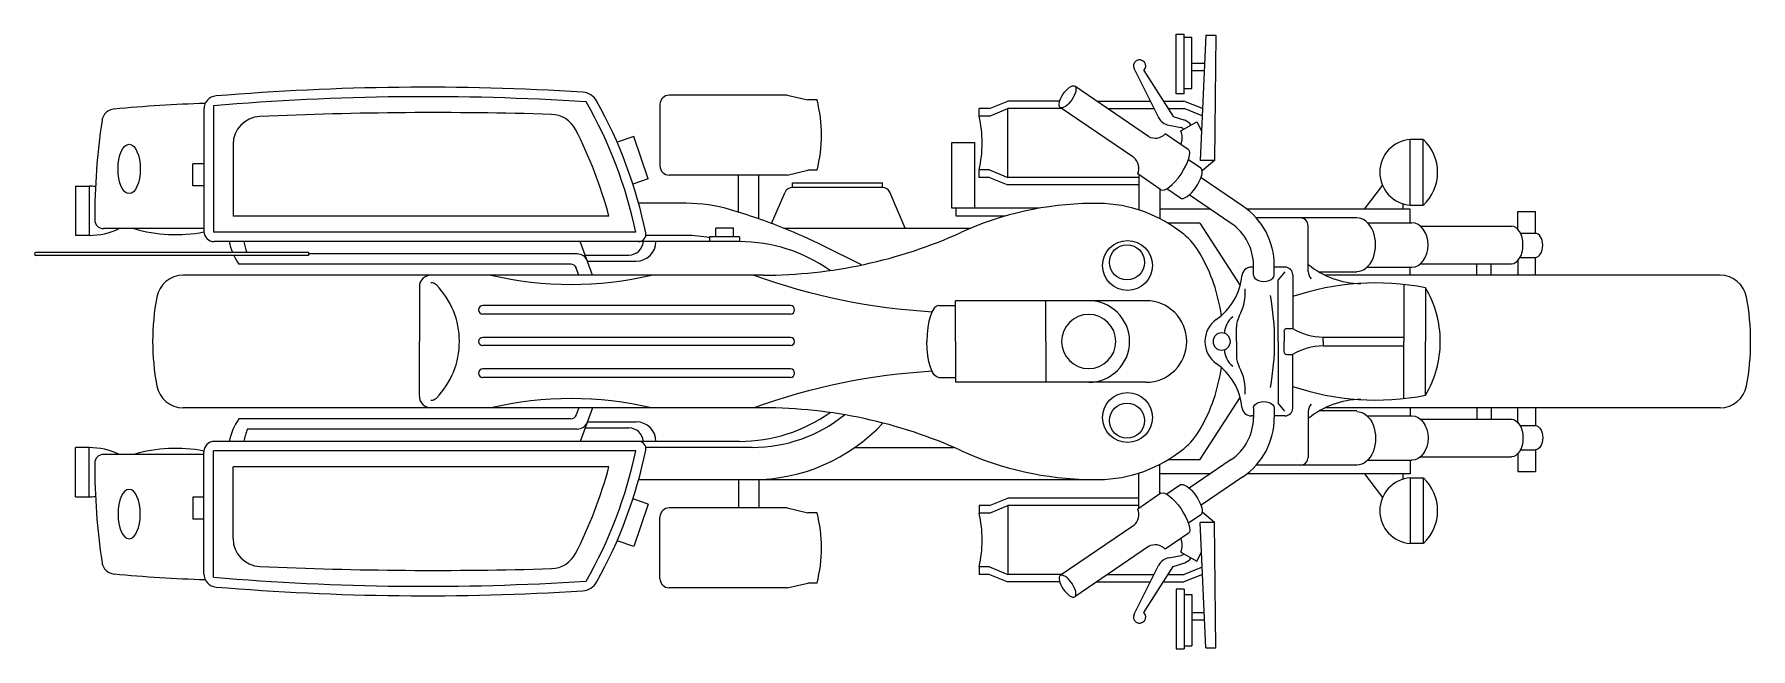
# Model space of a CAD drawing. Header units: millimetres. Extents: x -170 to 2290, y -440 to 440.
import ezdxf

# ---------------------------------------------------------------- set-up
doc = ezdxf.new("R2010")
doc.units = ezdxf.units.MM
doc.layers.add('ceco.net 425', color=7, linetype='Continuous', lineweight=13)

msp = doc.modelspace()

# ---------------------------------------------------------------- linework, layer by layer
at = {"layer": 'ceco.net 425'}
for p, q in [((1466.7, 355.1), (1466.7, 440.5)), ((1466.7, 440.5), (1477.9, 440.5)), ((1477.9, 355.1), (1477.9, 440.5)), ((1477.9, 436.6), (1488.8, 436.6)), ((1488.8, 362.9), (1488.8, 436.6)), ((1508.8, 439.2), (1501, 259.4)), ((1508.8, 439.2), (1523.2, 439.2)), ((1523.2, 439.2), (1521.2, 259.4)), ((1488.8, 398.9), (1507.1, 398.9)), ((1406.1, 391), (1441.3, 321.1)), ((1420.3, 388.7), (1462, 322.6)), ((1488.8, 388.5), (1506.6, 388.5)), ((909.2, 353.1), (740.1, 353.1)), ((909.2, 353.1), (938.9, 346.3)), ((952, 346.3), (938.9, 346.3)), ((1198.8, 333.9), (1225.1, 344.6)), ((1299.5, 344.6), (1225.1, 344.6)), ((1426.8, 294.1), (1321.2, 366)), ((1352.7, 344.6), (1429.5, 344.6)), ((1448.1, 344.6), (1477.4, 344.6)), ((1477.9, 355.1), (1466.7, 355.1)), ((1504.3, 334.3), (1477.4, 344.6)), ((1477.9, 362.9), (1488.8, 362.9)), ((73.5, 333.1), (73.5, 157.9)), ((87.1, 338), (87.1, 156.9)), ((726.9, 339.9), (726.9, 251.8)), ((1198.8, 333.9), (1184.2, 333.9)), ((1184.2, 323.2), (1184.2, 333.9)), ((1198.8, 323.2), (1184.2, 323.2)), ((1198.8, 323.2), (1225.1, 333.9)), ((1302.8, 333.9), (1225.1, 333.9)), ((1225.1, 235.3), (1225.1, 333.9)), ((1406, 263.6), (1300.4, 335.5)), ((1368.4, 333.9), (1434.9, 333.9)), ((1454.8, 333.9), (1477.7, 333.9)), ((1462, 322.6), (1478.7, 317.3)), ((1503.8, 323.8), (1477.7, 333.9)), ((1483.9, 275.2), (1450.7, 297.8)), ((1456, 310.1), (1473.4, 306.9)), ((1473.1, 302.1), (1495.9, 314.8)), ((1495.9, 314.8), (1502.9, 302.2)), ((115.3, 282.6), (115.3, 179.6)), ((689.3, 293.8), (665.4, 285.7)), ((710, 233.2), (689.3, 293.8)), ((1144.9, 191.1), (1144.9, 285.2)), ((1144.9, 285.2), (1178.1, 285.2)), ((1178.1, 191.1), (1178.1, 285.2)), ((1801.9, 195.5), (1801.9, 289.7)), ((1820.6, 289.7), (1801.9, 289.7)), ((1820.6, 195.5), (1820.6, 289.7)), ((73.5, 254.8), (57.7, 254.8)), ((57.7, 223.2), (57.7, 254.8)), ((1198.8, 246), (1184.2, 246)), ((1184.2, 235.3), (1184.2, 246)), ((1198.8, 246), (1225.1, 235.3)), ((1501.7, 248.5), (1484, 260.5)), ((1521.2, 259.4), (1501, 259.4)), ((1521.2, 259.4), (1503.7, 244.5)), ((-110.4, 222.8), (-110.4, 152)), ((-110.4, 222.8), (-91.2, 222.8)), ((-91.2, 222.8), (-91.2, 152)), ((73.5, 223.2), (57.7, 223.2)), ((710, 233.2), (688.1, 225.7)), ((909.2, 238.6), (740.1, 238.6)), ((839.6, 185.5), (839.6, 238.6)), ((868.4, 176), (868.4, 238.6)), ((909.2, 238.6), (938.9, 245.5)), ((916.6, 227.3), (1045.6, 227.3)), ((916.6, 221.1), (916.6, 227.3)), ((952, 245.5), (938.9, 245.5)), ((1045.6, 221.1), (1045.6, 227.3)), ((1198.8, 235.3), (1184.2, 235.3)), ((1198.8, 235.3), (1225.1, 224.6)), ((1412.8, 235.3), (1225.1, 235.3)), ((1412.8, 224.6), (1225.1, 224.6)), ((1444.7, 217.5), (1411.5, 240.2)), ((1412.8, 239.3), (1412.8, 188.7)), ((1562.2, 194), (1502.1, 234.9)), ((1736.1, 189.7), (1762.2, 223.7)), ((764.2, 198.2), (696.3, 198.2)), ((886.7, 169.3), (906.1, 214.2)), ((916.6, 221.1), (1045.6, 221.1)), ((1078.4, 162.6), (1056.1, 214.2)), ((1443.2, 218.6), (1443.2, 176.1)), ((1472.6, 205.7), (1453.1, 219)), ((1545.4, 169.3), (1485.3, 210.2)), ((1791.2, 197.6), (1791.2, 189.7)), ((653.6, 179.6), (115.3, 179.6)), ((1270.3, 191.1), (1144.9, 191.1)), ((1151.2, 179.8), (1151.2, 191.1)), ((1221.5, 179.8), (1151.2, 179.8)), ((1515.5, 189.7), (1443.2, 189.7)), ((1801.9, 189.7), (1568.1, 189.7)), ((1725.3, 177.1), (1581.3, 177.1)), ((1801.9, 195.5), (1820.6, 195.5)), ((1801.9, 170.3), (1801.9, 189.7)), ((1955.9, 160.9), (1955.9, 186.3)), ((1955.9, 186.3), (1981.2, 186.3)), ((1981.2, 155.4), (1981.2, 186.3)), ((-91.2, 152), (-110.4, 152)), ((73.5, 162), (-70.5, 162)), ((692.3, 156.9), (87.1, 156.9)), ((764.2, 152), (706.6, 152)), ((840.9, 150), (798, 150)), ((798, 150), (798, 143.2)), ((832.1, 162.6), (806.7, 162.6)), ((806.7, 150), (806.7, 162.6)), ((832.1, 150), (832.1, 162.6)), ((840.9, 150), (840.9, 143.2)), ((903.8, 162.6), (1172.4, 162.6)), ((1500.4, 169.6), (1454.8, 169.6)), ((1500.4, 169.6), (1558, 80.1)), ((1655.4, 100.2), (1655.4, 166.1)), ((1740.7, 170.3), (1804.2, 170.3)), ((1816.5, 165.4), (1946.8, 165.4)), ((1959.7, 155.4), (1981.2, 155.4)), ((223.4, 127.5), (-167.5, 127.5)), ((223.4, 123.5), (-167.5, 123.5)), ((840.9, 143.2), (88.2, 143.2)), ((223.4, 127.5), (223.4, 123.5)), ((608.2, 125.5), (223.4, 125.5)), ((630.4, 95.2), (612.6, 143.2)), ((619.7, 123.9), (682.4, 123.9)), ((1015.8, 109.8), (960.8, 137)), ((599, 110.8), (123.7, 110.8)), ((610.7, 95.2), (607, 105.2)), ((622.9, 115.3), (693, 115.3)), ((1577.2, 106.6), (1574.4, 106.6)), ((1577.2, 95.1), (1577.2, 109.1)), ((1607.1, 95.1), (1607.1, 109.1)), ((1622.4, 106.6), (1607.1, 106.6)), ((1622.1, 99.7), (1612.8, 88.6)), ((1725.3, 99.6), (1671.4, 99.6)), ((1739.9, 106.5), (1804.2, 106.5)), ((1801.9, 95.2), (1801.9, 106.5)), ((1816.5, 111.4), (1946.8, 111.4)), ((1897.2, 95.2), (1897.2, 111.4)), ((1917.7, 95.2), (1917.7, 111.4)), ((1955.9, 115.8), (1955.9, 95.2)), ((1959.3, 120.6), (1981.2, 120.6)), ((1981.2, 95.2), (1981.2, 120.6)), ((874.7, 95.2), (43.8, 95.2)), ((382.3, 78.6), (382.3, 0)), ((1612.8, 0), (1612.8, 88.6)), ((1633.4, 95.6), (1633.4, 18.6)), ((2245.8, 95.2), (1679.7, 95.2)), ((1792.9, 81.7), (1792.9, 0)), ((1823.5, 77.1), (1823.5, 0)), ((913.8, 51.4), (473, 51.4)), ((1126.6, 51.8), (1150.2, 51.8)), ((1423.2, 58.5), (1150.2, 58.5)), ((1150.2, 0), (1150.2, 58.5)), ((1279.9, 0), (1279.9, 58.5)), ((913.8, 39.3), (473, 39.3)), ((382.3, -78.6), (382.3, 0)), ((913.8, 5.8), (473, 5.8)), ((1150.2, 0), (1150.2, -58.5)), ((1279.9, 0), (1279.9, -58.5)), ((1552.8, 0), (1552.8, 20.5)), ((1552.8, 0), (1552.8, -20.5)), ((1612.8, 0), (1612.8, -88.6)), ((1621, 14.4), (1621, 0)), ((1621, -14.4), (1621, 0)), ((1625.1, 18.6), (1633.4, 18.6)), ((1677.1, 6.3), (1792.9, 6.3)), ((1677.1, 0), (1677.1, 6.3)), ((1677.1, 0), (1677.1, -6.3)), ((1792.9, -81.7), (1792.9, 0)), ((1823.5, -77.1), (1823.5, 0)), ((913.8, -5.8), (473, -5.8)), ((1625.1, -18.6), (1633.4, -18.6)), ((1633.4, -95.6), (1633.4, -18.6)), ((1677.1, -6.3), (1792.9, -6.3)), ((913.8, -39.3), (473, -39.3)), ((913.8, -51.4), (473, -51.4)), ((1126.6, -51.8), (1150.2, -51.8)), ((1423.2, -58.5), (1150.2, -58.5)), ((874.7, -95.2), (43.8, -95.2)), ((610.7, -95.2), (607, -105.2)), ((630.4, -95.2), (612.6, -143.2)), ((1500.4, -169.6), (1558, -80.1)), ((1577.2, -95.1), (1577.2, -109.1)), ((1607.1, -95.1), (1607.1, -109.1)), ((1622.1, -99.7), (1612.8, -88.6)), ((2245.8, -95.2), (1679.7, -95.2)), ((1801.9, -95.2), (1801.9, -106.5)), ((1897.2, -95.2), (1897.2, -111.4)), ((1917.7, -95.2), (1917.7, -111.4)), ((1955.9, -115.8), (1955.9, -95.2)), ((1981.2, -95.2), (1981.2, -120.6)), ((599, -110.8), (123.7, -110.8)), ((622.9, -115.3), (693, -115.3)), ((1577.2, -106.6), (1574.4, -106.6)), ((1622.4, -106.6), (1607.1, -106.6)), ((1655.4, -100.2), (1655.4, -166.1)), ((1725.3, -99.6), (1671.4, -99.6)), ((1739.9, -106.5), (1804.2, -106.5)), ((1816.5, -111.4), (1946.8, -111.4)), ((1959.3, -120.6), (1981.2, -120.6)), ((840.9, -143.2), (88.2, -143.2)), ((608.2, -125.5), (135.9, -125.5)), ((619.7, -123.9), (682.4, -123.9)), ((-110.4, -222.8), (-110.4, -152)), ((-91.2, -152), (-110.4, -152)), ((-91.2, -222.8), (-91.2, -152)), ((73.5, -162), (-70.5, -162)), ((73.5, -333.1), (73.5, -157.9)), ((692.3, -156.9), (87.1, -156.9)), ((87.1, -338), (87.1, -156.9)), ((859.1, -151.9), (706.5, -151.9)), ((1006, -151.9), (1148, -151.9)), ((1500.4, -169.6), (1454.8, -169.6)), ((1545.4, -169.3), (1485.3, -210.2)), ((1740.7, -170.3), (1804.2, -170.3)), ((1801.9, -170.3), (1801.9, -189.7)), ((1816.5, -165.4), (1946.8, -165.4)), ((1955.9, -160.9), (1955.9, -186.3)), ((1959.7, -155.4), (1981.2, -155.4)), ((1981.2, -155.4), (1981.2, -186.3)), ((653.6, -179.6), (115.3, -179.6)), ((115.3, -282.6), (115.3, -179.6)), ((1412.8, -239.3), (1412.8, -188.7)), ((1443.2, -218.6), (1443.2, -176.1)), ((1515.5, -189.7), (1443.2, -189.7)), ((1562.2, -194), (1502.1, -234.9)), ((1801.9, -189.7), (1568.1, -189.7)), ((1725.3, -177.1), (1581.3, -177.1)), ((1736.1, -189.7), (1762.2, -223.7)), ((1791.2, -189.7), (1791.2, -197.6)), ((1801.9, -195.5), (1801.9, -289.7)), ((1801.9, -195.5), (1820.6, -195.5)), ((1820.6, -195.5), (1820.6, -289.7)), ((1955.9, -186.3), (1981.2, -186.3)), ((1350, -198.2), (696.3, -198.2)), ((839.6, -198.2), (839.6, -238.6)), ((868.4, -198.2), (868.4, -238.6)), ((1444.7, -217.5), (1411.5, -240.2)), ((1472.6, -205.7), (1453.1, -219)), ((-110.4, -222.8), (-91.2, -222.8)), ((73.5, -223.2), (57.7, -223.2)), ((57.7, -223.2), (57.7, -254.8)), ((710, -233.2), (688.1, -225.7)), ((710, -233.2), (689.3, -293.8)), ((909.2, -238.6), (740.1, -238.6)), ((909.2, -238.6), (938.9, -245.5)), ((952, -245.5), (938.9, -245.5)), ((1198.8, -235.3), (1184.2, -235.3)), ((1184.2, -235.3), (1184.2, -246)), ((1198.8, -235.3), (1225.1, -224.6)), ((1198.8, -246), (1225.1, -235.3)), ((1412.8, -224.6), (1225.1, -224.6)), ((1412.8, -235.3), (1225.1, -235.3)), ((1225.1, -235.3), (1225.1, -333.9)), ((1521.2, -259.4), (1503.7, -244.5)), ((73.5, -254.8), (57.7, -254.8)), ((726.9, -339.9), (726.9, -251.8)), ((1198.8, -246), (1184.2, -246)), ((1406, -263.6), (1300.4, -335.5)), ((1501.7, -248.5), (1484, -260.5)), ((1508.8, -439.2), (1501, -259.4)), ((1521.2, -259.4), (1501, -259.4)), ((1523.2, -439.2), (1521.2, -259.4)), ((689.3, -293.8), (665.4, -285.7)), ((1426.8, -294.1), (1321.2, -366)), ((1483.9, -275.2), (1450.7, -297.8)), ((1820.6, -289.7), (1801.9, -289.7)), ((1456, -310.1), (1473.4, -306.9)), ((1462, -322.6), (1478.7, -317.3)), ((1473.1, -302.1), (1495.9, -314.8)), ((1495.9, -314.8), (1502.9, -302.2)), ((1198.8, -323.2), (1184.2, -323.2)), ((1184.2, -323.2), (1184.2, -333.9)), ((1198.8, -333.9), (1184.2, -333.9)), ((1198.8, -323.2), (1225.1, -333.9)), ((1198.8, -333.9), (1225.1, -344.6)), ((1302.8, -333.9), (1225.1, -333.9)), ((1368.4, -333.9), (1434.9, -333.9)), ((1406.1, -391), (1441.3, -321.1)), ((1420.3, -388.7), (1462, -322.6)), ((1454.8, -333.9), (1477.7, -333.9)), ((1504.3, -334.3), (1477.4, -344.6)), ((1503.8, -323.8), (1477.7, -333.9)), ((909.2, -353.1), (740.1, -353.1)), ((909.2, -353.1), (938.9, -346.3)), ((952, -346.3), (938.9, -346.3)), ((1299.5, -344.6), (1225.1, -344.6)), ((1352.7, -344.6), (1429.5, -344.6)), ((1448.1, -344.6), (1477.4, -344.6)), ((1466.7, -355.1), (1466.7, -440.5)), ((1477.9, -355.1), (1466.7, -355.1)), ((1477.9, -355.1), (1477.9, -440.5)), ((1477.9, -362.9), (1488.8, -362.9)), ((1488.8, -362.9), (1488.8, -436.6)), ((1488.8, -388.5), (1506.6, -388.5)), ((1488.8, -398.9), (1507.1, -398.9)), ((1466.7, -440.5), (1477.9, -440.5)), ((1477.9, -436.6), (1488.8, -436.6)), ((1508.8, -439.2), (1523.2, -439.2))]:
    msp.add_line(p, q, dxfattribs=at)
for centre, radius in [((1396.7, 109), 35.7), ((1396, 113.5), 25.1), ((1396.7, -109), 35.7), ((1396, -113.5), 25.1)]:
    msp.add_circle(centre, radius, dxfattribs=at)
for centre, radius, start, end in [((1414, 395), 8.87, 314.407, 206.6998), ((92.4, 333.1), 19, 94.7994, 180), ((391.1, -3223.7), 3574.7, 86.3099, 94.8777), ((391.1, -3223.7), 3588.3, 86.4072, 94.7994), ((614.4, 332.7), 24.9, 29.2756, 86.4072), ((65.1, 24.8), 654.6, 11.5309, 29.2756), ((740.1, 339.9), 13.2, 90, 180), ((749.9, 295.9), 208.3, 345.9978, 14.0022), ((-53.3, 314), 19.5, 95.0836, 171.4457), ((164.6, -2135.6), 2478.7, 92.0622, 95.0836), ((155.3, 282.6), 40, 92.5671, 180), ((403.2, -5245.4), 5573.6, 88.2698, 92.5671), ((570.2, 285.7), 40, 27.3141, 88.2698), ((65.1, 24.8), 640.9, 11.8912, 29.8221), ((1009.7, 284.6), 178.7, 347.5318, 12.4682), ((1459.8, 330.4), 20.7, 206.6998, 259.5764), ((845.4, 178.8), 928.3, 171.4457, 180.2715), ((65.1, 24.8), 608.6, 14.7387, 27.3141), ((1436.5, 310.7), 19.2, 239.6538, 317.8563), ((1447.5, 291.7), 27.6, 340.1012, 22.1426), ((1472.5, 301.8), 5.15, 28.9872, 79.5764), ((1474.1, 302.7), 15.3, 28.9872, 72.4522), ((1805.5, 242.6), 47.3, 94.3428, 265.6572), ((1776.7, 242.6), 64.4, 313.0012, 46.9988), ((740.1, 251.8), 13.2, 180, 270), ((1392.1, 248), 20.9, 338.0628, 48.3591), ((-90.9, 125), 97.7, 84.6996, 90.162), ((764.2, -27.8), 226, 73.5997, 90), ((916.6, 209.6), 11.4, 90, 156.6073), ((1045.6, 209.6), 11.4, 23.3927, 90), ((1351.4, -270.1), 468.2, 90.8363, 114.3835), ((1350, -178.6), 376.7, 89.169, 90.8363), ((1352.6, 0.8), 197.3, 50.8134, 89.169), ((-70.5, 174.4), 12.4, 180.2715, 270), ((595.3, -601.7), 824.2, 68.019, 73.5997), ((1504.4, 109.1), 102.7, 0, 55.7326), ((1644.4, 166.1), 11, 0, 90), ((-90.9, 249.8), 97.7, 269.838, 296.1452), ((33.4, 367), 213.7, 253.551, 280.7956), ((88.2, 157.9), 14.7, 180, 270), ((696.3, 153.6), 10.4, 270, 11.5309), ((764.2, -27.8), 179.8, 79.1662, 90), ((874.7, 781.6), 686.5, 270, 294.3835), ((595.3, -601.7), 824.2, 63.6751, 68.019), ((1414.5, 76.7), 99.4, 29.4741, 50.8134), ((1504.4, 109.1), 72.8, 0, 55.7326), ((-167.5, 125.5), 2, 90, 270), ((187.9, 157.5), 79.4, 190.3585, 202.1986), ((187.9, 157.5), 79.4, 205.354, 215.9855), ((207.4, 156.2), 77.8, 189.6585, 201.7058), ((608.2, 109.7), 15.8, 20.3299, 90), ((682.4, 144.8), 20.8, 270, 355.6644), ((693, 143.4), 28.1, 270, 359.5231), ((840.9, -81.1), 224.3, 54.6822, 90), ((1278.8, 0), 255.3, 8.3737, 29.4741), ((599, 102.2), 8.59, 20.3299, 90), ((1574.4, 92.7), 13.9, 90, 174.2947), ((1622.4, 95.6), 11, 0, 90), ((1674.8, 102), 19.4, 185.2839, 219.565), ((1731.4, 201.3), 118.1, 230.1589, 269.7325), ((43.8, 56.5), 38.6, 90, 169.5298), ((398.8, 78.6), 16.6, 90, 180), ((398.8, 73.6), 10.7, 44.2938, 90), ((323.3, 0), 116.2, 0, 44.2938), ((599.7, 591.2), 509.3, 256.923, 283.077), ((1171.3, 953.8), 912.8, 250.1512, 266.5753), ((1473.7, 102.7), 87.3, 305.1831, 354.2947), ((1496, 70), 69.5, 331.2334, 4.6987), ((1752.7, -289.5), 373.4, 79.0718, 108.6363), ((1695.3, 0), 149.6, 0, 31.017), ((2245.8, 56.5), 38.6, 10.4702, 90), ((349.7, 0), 349.7, 169.5298, 180), ((473, 45.4), 6.04, 90, 270), ((913.8, 45.4), 6.04, 270, 90), ((1341.2, 0), 58.5, 0, 90), ((1423.2, 0), 58.5, 0, 90), ((1234.8, 0), 372.7, 0, 10.2215), ((1939.9, 0), 349.7, 0, 10.4702), ((1341.2, 0), 38.8, 0, 180), ((1546.1, 0), 38.4, 125.1831, 180), ((1566.4, 10.9), 30.8, 127.9008, 178.4318), ((1586.1, 20.5), 33.3, 151.2334, 180), ((349.7, 0), 349.7, 180, 190.4702), ((323.3, 0), 116.2, 315.7062, 0), ((473, -0.3), 6.04, 90, 177.5683), ((473, 0.3), 6.04, 182.4317, 270), ((913.8, -0.3), 6.04, 2.4317, 90), ((913.8, 0.3), 6.04, 270, 357.5683), ((1341.2, 0), 38.8, 180, 0), ((1341.2, 0), 58.5, 270, 0), ((1423.2, 0), 58.5, 270, 0), ((1546.1, 0), 38.4, 180, 234.8169), ((1531.7, 0), 12.4, 0, 180), ((1531.7, 0), 12.4, 180, 0), ((1234.8, 0), 372.7, 349.7785, 0), ((1625.1, 14.4), 4.17, 90, 180), ((1677.1, 90.5), 84.1, 238.6779, 270), ((1695.3, 0), 149.6, 328.983, 0), ((1939.9, 0), 349.7, 349.5298, 0), ((1566.4, -10.9), 30.8, 181.5682, 232.0992), ((1586.1, -20.5), 33.3, 180, 208.7666), ((1625.1, -14.4), 4.17, 180, 270), ((1677.1, -90.5), 84.1, 90, 121.3221), ((473, -45.4), 6.04, 90, 270), ((1171.3, -953.8), 912.8, 93.4247, 109.8488), ((913.8, -45.4), 6.04, 270, 90), ((1278.8, 0), 255.3, 330.5259, 351.6263), ((1473.7, -102.7), 87.3, 5.7053, 54.8169), ((1496, -70), 69.5, 355.3013, 28.7666), ((43.8, -56.5), 38.6, 190.4702, 270), ((1752.7, 289.5), 373.4, 251.3637, 280.9282), ((2245.8, -56.5), 38.6, 270, 349.5298), ((398.8, -78.6), 16.6, 180, 270), ((398.8, -73.6), 10.7, 270, 315.7062), ((599.7, -591.2), 509.3, 76.923, 103.077), ((874.7, -781.6), 686.5, 65.6165, 90), ((1574.4, -92.7), 13.9, 185.7053, 270), ((1622.4, -95.6), 11, 270, 0), ((1674.8, -102), 19.4, 140.435, 174.7161), ((1731.4, -201.3), 118.1, 90.2675, 129.8411), ((187.9, -157.5), 79.4, 144.0145, 169.6415), ((599, -102.2), 8.59, 270, 339.6701), ((608.2, -109.7), 15.8, 270, 339.6701), ((693, -143.4), 28.1, 0.4769, 90), ((840.9, 81.1), 224.3, 270, 305.3178), ((859.1, 58.3), 210.2, 270, 308.9663), ((859.1, 58.3), 256.5, 270, 316.8834), ((1504.4, -109.1), 72.8, 304.2674, 0), ((1504.4, -109.1), 102.7, 304.2674, 0), ((88.2, -157.9), 14.7, 90, 180), ((207.4, -156.2), 77.8, 156.6996, 170.3415), ((682.4, -144.8), 20.8, 4.3356, 90), ((696.3, -153.6), 10.4, 348.4691, 90), ((1414.5, -76.7), 99.4, 309.1866, 330.5259), ((-90.9, -249.8), 97.7, 63.8548, 90.162), ((-70.5, -174.4), 12.4, 90, 179.7285), ((33.4, -367), 213.7, 79.2044, 106.449), ((65.1, -24.8), 640.9, 330.1779, 348.1088), ((65.1, -24.8), 654.6, 330.7244, 348.4691), ((1351.4, 270.1), 468.2, 245.6165, 269.1637), ((1352.6, -0.8), 197.3, 270.831, 309.1866), ((1644.4, -166.1), 11, 270, 0), ((845.4, -178.8), 928.3, 179.7285, 188.5543), ((65.1, -24.8), 608.6, 332.6859, 345.2613), ((1805.5, -242.6), 47.3, 94.3428, 265.6572), ((1776.7, -242.6), 64.4, 313.0012, 46.9988), ((1350, 178.6), 376.7, 269.1637, 270.831), ((-90.9, -125), 97.7, 269.838, 275.3004), ((740.1, -251.8), 13.2, 90, 180), ((749.9, -295.9), 208.3, 345.9978, 14.0022), ((1392.1, -248), 20.9, 311.6409, 21.9372), ((1009.7, -284.6), 178.7, 347.5318, 12.4682), ((155.3, -282.6), 40, 180, 267.4329), ((1436.5, -310.7), 19.2, 42.1437, 120.3462), ((1447.5, -291.7), 27.6, 337.8574, 19.8988), ((-53.3, -314), 19.5, 188.5543, 264.9164), ((570.2, -285.7), 40, 271.7302, 332.6859), ((1459.8, -330.4), 20.7, 100.4236, 153.3002), ((1472.5, -301.8), 5.15, 280.4236, 331.0128), ((1474.1, -302.7), 15.3, 287.5478, 331.0128), ((164.6, 2135.6), 2478.7, 264.9164, 267.9378), ((92.4, -333.1), 19, 180, 265.2006), ((391.1, 3223.7), 3574.7, 265.1223, 273.6901), ((403.2, 5245.4), 5573.6, 267.4329, 271.7302), ((740.1, -339.9), 13.2, 180, 270), ((391.1, 3223.7), 3588.3, 265.2006, 273.5928), ((614.4, -332.7), 24.9, 273.5928, 330.7244), ((1414, -395), 8.87, 153.3002, 45.593)]:
    msp.add_arc(centre, radius, start, end, dxfattribs=at)
for centre, major_axis, ratio in [((1310.8, 350.8), (-10.4, -15.3), 0.403136), ((-33.7, 247.4), (0, 35.4), 0.449285)]:
    msp.add_ellipse(centre, major_axis=major_axis, ratio=ratio, dxfattribs=at)
for centre, major_axis, ratio, start_param, end_param in [((1464.3, 246.3), (19.6, 28.8), 0.316543, 3.141593, 6.283185), ((1487.1, 227.1), (-14.6, -21.4), 0.377091, 0, 3.141593), ((1725.3, 138.8), (0, -38.4), 0.700392, 0, 3.141593), ((1804.2, 138.4), (0, 31.9), 0.725083, 3.141593, 6.283185), ((1946.8, 138.4), (0, 27), 0.615064, 3.141593, 6.283185), ((1981.2, 138), (0, 17.4), 0.605016, 3.141593, 6.283185), ((1592.1, 95.1), (-14.9, 0), 0.600745, 0, 3.141593), ((1126.6, 0), (0, 51.8), 0.332621, 0, 1.570796)]:
    msp.add_ellipse(centre, major_axis=major_axis, ratio=ratio, start_param=start_param, end_param=end_param, dxfattribs=at)
at = {"layer": 'ceco.net 425', "extrusion": (0, 0, -1)}
for centre, major_axis, ratio, start_param, end_param in [((1126.6, 0), (0, -51.8), 0.332621, 0, 1.570796), ((1592.1, -95.1), (-14.9, 0), 0.600745, 0, 3.141593), ((1725.3, -138.8), (0, 38.4), 0.700392, 0, 3.141593), ((1804.2, -138.4), (0, -31.9), 0.725083, 3.141593, 6.283185), ((1946.8, -138.4), (0, -27), 0.615064, 3.141593, 6.283185), ((1981.2, -138), (0, -17.4), 0.605016, 3.141593, 6.283185), ((1464.3, -246.3), (19.6, -28.8), 0.316543, 3.141593, 6.283185), ((1487.1, -227.1), (-14.6, 21.4), 0.377091, 0, 3.141593)]:
    msp.add_ellipse(centre, major_axis=major_axis, ratio=ratio, start_param=start_param, end_param=end_param, dxfattribs=at)
for centre, major_axis, ratio in [((-33.7, -247.4), (0, -35.4), 0.449285), ((1310.8, -350.8), (-10.4, 15.3), 0.403136)]:
    msp.add_ellipse(centre, major_axis=major_axis, ratio=ratio, dxfattribs=at)

doc.saveas('drawing.dxf')
